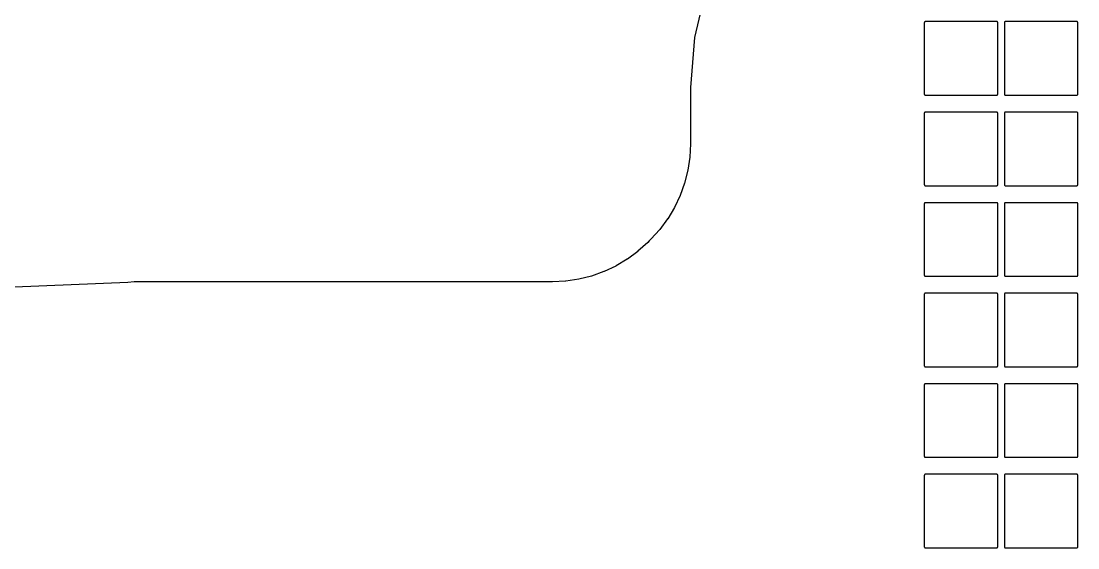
# Model space of a CAD drawing. Header units: inches. Extents: x -0.5 to 10, y -2.4 to 3.9.
# Drawn here: x 1.16 to 1.6272, y 2.5522 to 2.7848 of the extents above; entities that cross this region are included whole.
import ezdxf

# ---------------------------------------------------------------- set-up
doc = ezdxf.new("R2010")
doc.units = ezdxf.units.IN

msp = doc.modelspace()

# ---------------------------------------------------------------- linework, layer by layer
msp.add_lwpolyline([(1.462288, 2.797048), (1.457627, 2.77769), (1.45585, 2.755608), (1.45585, 2.7306), (1.45585, 2.73059), (1.455849, 2.730575), (1.455565, 2.724788), (1.455563, 2.724761), (1.45556, 2.724739), (1.45471, 2.719007), (1.454706, 2.718983), (1.4547, 2.718958), (1.453292, 2.713337), (1.453285, 2.713311), (1.453278, 2.71329), (1.451326, 2.707834), (1.451316, 2.70781), (1.451307, 2.707789), (1.448829, 2.70255), (1.448818, 2.702528), (1.448806, 2.702507), (1.445827, 2.697537), (1.445816, 2.697519), (1.4458, 2.697496), (1.442348, 2.692841), (1.442334, 2.692823), (1.442317, 2.692803), (1.438425, 2.68851), (1.438408, 2.688492), (1.43839, 2.688475), (1.437674, 2.687826), (1.437025, 2.68711), (1.437008, 2.687092), (1.43699, 2.687075), (1.432697, 2.683183), (1.432677, 2.683166), (1.432659, 2.683152), (1.428004, 2.6797), (1.427981, 2.679684), (1.427963, 2.679673), (1.422993, 2.676694), (1.422972, 2.676682), (1.42295, 2.676671), (1.417711, 2.674193), (1.41769, 2.674184), (1.417666, 2.674174), (1.41221, 2.672222), (1.412189, 2.672215), (1.412163, 2.672208), (1.406542, 2.6708), (1.406517, 2.670794), (1.406493, 2.67079), (1.400761, 2.66994), (1.400739, 2.669937), (1.400712, 2.669935), (1.394925, 2.669651), (1.39491, 2.66965), (1.3949, 2.66965), (1.209916, 2.66965), (1.207217, 2.669404), (1.207202, 2.669403), (1.207193, 2.669402), (1.13191, 2.666248)])
for points in [[(1.559251, 2.784175), (1.559251, 2.784175), (1.55925, 2.78415), (1.55925, 2.75265), (1.559251, 2.752625), (1.559256, 2.752576), (1.559265, 2.752528), (1.559279, 2.752481), (1.559298, 2.752436), (1.559321, 2.752393), (1.559349, 2.752352), (1.55938, 2.752314), (1.559414, 2.75228), (1.559452, 2.752249), (1.559493, 2.752221), (1.559536, 2.752198), (1.559581, 2.752179), (1.559628, 2.752165), (1.559676, 2.752156), (1.559725, 2.752151), (1.55975, 2.75215), (1.59125, 2.75215), (1.591275, 2.752151), (1.591324, 2.752156), (1.591372, 2.752165), (1.591419, 2.752179), (1.591464, 2.752198), (1.591507, 2.752221), (1.591548, 2.752249), (1.591586, 2.75228), (1.59162, 2.752314), (1.591651, 2.752352), (1.591679, 2.752393), (1.591702, 2.752436), (1.591721, 2.752481), (1.591735, 2.752528), (1.591744, 2.752576), (1.591749, 2.752625), (1.59175, 2.75265), (1.59175, 2.78415), (1.591749, 2.784175), (1.591744, 2.784224), (1.591735, 2.784272), (1.591721, 2.784319), (1.591702, 2.784364), (1.591679, 2.784407), (1.591651, 2.784448), (1.59162, 2.784486), (1.591586, 2.78452), (1.591548, 2.784551), (1.591507, 2.784579), (1.591464, 2.784602), (1.591419, 2.784621), (1.591372, 2.784635), (1.591324, 2.784644), (1.591275, 2.784649), (1.59125, 2.78465), (1.55975, 2.78465), (1.559725, 2.784649), (1.559676, 2.784644), (1.559628, 2.784635), (1.559581, 2.784621), (1.559536, 2.784602), (1.559493, 2.784579), (1.559452, 2.784551), (1.559414, 2.78452), (1.55938, 2.784486), (1.559349, 2.784448), (1.559321, 2.784407), (1.559298, 2.784364), (1.559279, 2.784319), (1.559265, 2.784272), (1.559256, 2.784224)], [(1.595125, 2.752151), (1.595125, 2.752151), (1.59515, 2.75215), (1.62665, 2.75215), (1.626675, 2.752151), (1.626724, 2.752156), (1.626772, 2.752165), (1.626819, 2.752179), (1.626864, 2.752198), (1.626907, 2.752221), (1.626948, 2.752249), (1.626986, 2.75228), (1.62702, 2.752314), (1.627051, 2.752352), (1.627079, 2.752393), (1.627102, 2.752436), (1.627121, 2.752481), (1.627135, 2.752528), (1.627144, 2.752576), (1.627149, 2.752625), (1.62715, 2.75265), (1.62715, 2.78415), (1.627149, 2.784175), (1.627144, 2.784224), (1.627135, 2.784272), (1.627121, 2.784319), (1.627102, 2.784364), (1.627079, 2.784407), (1.627051, 2.784448), (1.62702, 2.784486), (1.626986, 2.78452), (1.626948, 2.784551), (1.626907, 2.784579), (1.626864, 2.784602), (1.626819, 2.784621), (1.626772, 2.784635), (1.626724, 2.784644), (1.626675, 2.784649), (1.62665, 2.78465), (1.59515, 2.78465), (1.595125, 2.784649), (1.595076, 2.784644), (1.595028, 2.784635), (1.594981, 2.784621), (1.594936, 2.784602), (1.594893, 2.784579), (1.594852, 2.784551), (1.594814, 2.78452), (1.59478, 2.784486), (1.594749, 2.784448), (1.594721, 2.784407), (1.594698, 2.784364), (1.594679, 2.784319), (1.594665, 2.784272), (1.594656, 2.784224), (1.594651, 2.784175), (1.59465, 2.78415), (1.59465, 2.75265), (1.594651, 2.752625), (1.594656, 2.752576), (1.594665, 2.752528), (1.594679, 2.752481), (1.594698, 2.752436), (1.594721, 2.752393), (1.594749, 2.752352), (1.59478, 2.752314), (1.594814, 2.75228), (1.594852, 2.752249), (1.594893, 2.752221), (1.594936, 2.752198), (1.594981, 2.752179), (1.595028, 2.752165), (1.595076, 2.752156)], [(1.559251, 2.744175), (1.559251, 2.744175), (1.55925, 2.74415), (1.55925, 2.71265), (1.559251, 2.712625), (1.559256, 2.712576), (1.559265, 2.712528), (1.559279, 2.712481), (1.559298, 2.712436), (1.559321, 2.712393), (1.559349, 2.712352), (1.55938, 2.712314), (1.559414, 2.71228), (1.559452, 2.712249), (1.559493, 2.712221), (1.559536, 2.712198), (1.559581, 2.712179), (1.559628, 2.712165), (1.559676, 2.712156), (1.559725, 2.712151), (1.55975, 2.71215), (1.59125, 2.71215), (1.591275, 2.712151), (1.591324, 2.712156), (1.591372, 2.712165), (1.591419, 2.712179), (1.591464, 2.712198), (1.591507, 2.712221), (1.591548, 2.712249), (1.591586, 2.71228), (1.59162, 2.712314), (1.591651, 2.712352), (1.591679, 2.712393), (1.591702, 2.712436), (1.591721, 2.712481), (1.591735, 2.712528), (1.591744, 2.712576), (1.591749, 2.712625), (1.59175, 2.71265), (1.59175, 2.74415), (1.591749, 2.744175), (1.591744, 2.744224), (1.591735, 2.744272), (1.591721, 2.744319), (1.591702, 2.744364), (1.591679, 2.744407), (1.591651, 2.744448), (1.59162, 2.744486), (1.591586, 2.74452), (1.591548, 2.744551), (1.591507, 2.744579), (1.591464, 2.744602), (1.591419, 2.744621), (1.591372, 2.744635), (1.591324, 2.744644), (1.591275, 2.744649), (1.59125, 2.74465), (1.55975, 2.74465), (1.559725, 2.744649), (1.559676, 2.744644), (1.559628, 2.744635), (1.559581, 2.744621), (1.559536, 2.744602), (1.559493, 2.744579), (1.559452, 2.744551), (1.559414, 2.74452), (1.55938, 2.744486), (1.559349, 2.744448), (1.559321, 2.744407), (1.559298, 2.744364), (1.559279, 2.744319), (1.559265, 2.744272), (1.559256, 2.744224)], [(1.595125, 2.712151), (1.595125, 2.712151), (1.59515, 2.71215), (1.62665, 2.71215), (1.626675, 2.712151), (1.626724, 2.712156), (1.626772, 2.712165), (1.626819, 2.712179), (1.626864, 2.712198), (1.626907, 2.712221), (1.626948, 2.712249), (1.626986, 2.71228), (1.62702, 2.712314), (1.627051, 2.712352), (1.627079, 2.712393), (1.627102, 2.712436), (1.627121, 2.712481), (1.627135, 2.712528), (1.627144, 2.712576), (1.627149, 2.712625), (1.62715, 2.71265), (1.62715, 2.74415), (1.627149, 2.744175), (1.627144, 2.744224), (1.627135, 2.744272), (1.627121, 2.744319), (1.627102, 2.744364), (1.627079, 2.744407), (1.627051, 2.744448), (1.62702, 2.744486), (1.626986, 2.74452), (1.626948, 2.744551), (1.626907, 2.744579), (1.626864, 2.744602), (1.626819, 2.744621), (1.626772, 2.744635), (1.626724, 2.744644), (1.626675, 2.744649), (1.62665, 2.74465), (1.59515, 2.74465), (1.595125, 2.744649), (1.595076, 2.744644), (1.595028, 2.744635), (1.594981, 2.744621), (1.594936, 2.744602), (1.594893, 2.744579), (1.594852, 2.744551), (1.594814, 2.74452), (1.59478, 2.744486), (1.594749, 2.744448), (1.594721, 2.744407), (1.594698, 2.744364), (1.594679, 2.744319), (1.594665, 2.744272), (1.594656, 2.744224), (1.594651, 2.744175), (1.59465, 2.74415), (1.59465, 2.71265), (1.594651, 2.712625), (1.594656, 2.712576), (1.594665, 2.712528), (1.594679, 2.712481), (1.594698, 2.712436), (1.594721, 2.712393), (1.594749, 2.712352), (1.59478, 2.712314), (1.594814, 2.71228), (1.594852, 2.712249), (1.594893, 2.712221), (1.594936, 2.712198), (1.594981, 2.712179), (1.595028, 2.712165), (1.595076, 2.712156)], [(1.559725, 2.672151), (1.559725, 2.672151), (1.55975, 2.67215), (1.59125, 2.67215), (1.591275, 2.672151), (1.591324, 2.672156), (1.591372, 2.672165), (1.591419, 2.672179), (1.591464, 2.672198), (1.591507, 2.672221), (1.591548, 2.672249), (1.591586, 2.67228), (1.59162, 2.672314), (1.591651, 2.672352), (1.591679, 2.672393), (1.591702, 2.672436), (1.591721, 2.672481), (1.591735, 2.672528), (1.591744, 2.672576), (1.591749, 2.672625), (1.59175, 2.67265), (1.59175, 2.70415), (1.591749, 2.704175), (1.591744, 2.704224), (1.591735, 2.704272), (1.591721, 2.704319), (1.591702, 2.704364), (1.591679, 2.704407), (1.591651, 2.704448), (1.59162, 2.704486), (1.591586, 2.70452), (1.591548, 2.704551), (1.591507, 2.704579), (1.591464, 2.704602), (1.591419, 2.704621), (1.591372, 2.704635), (1.591324, 2.704644), (1.591275, 2.704649), (1.59125, 2.70465), (1.55975, 2.70465), (1.559725, 2.704649), (1.559676, 2.704644), (1.559628, 2.704635), (1.559581, 2.704621), (1.559536, 2.704602), (1.559493, 2.704579), (1.559452, 2.704551), (1.559414, 2.70452), (1.55938, 2.704486), (1.559349, 2.704448), (1.559321, 2.704407), (1.559298, 2.704364), (1.559279, 2.704319), (1.559265, 2.704272), (1.559256, 2.704224), (1.559251, 2.704175), (1.55925, 2.70415), (1.55925, 2.67265), (1.559251, 2.672625), (1.559256, 2.672576), (1.559265, 2.672528), (1.559279, 2.672481), (1.559298, 2.672436), (1.559321, 2.672393), (1.559349, 2.672352), (1.55938, 2.672314), (1.559414, 2.67228), (1.559452, 2.672249), (1.559493, 2.672221), (1.559536, 2.672198), (1.559581, 2.672179), (1.559628, 2.672165), (1.559676, 2.672156)], [(1.595125, 2.672151), (1.595125, 2.672151), (1.59515, 2.67215), (1.62665, 2.67215), (1.626675, 2.672151), (1.626724, 2.672156), (1.626772, 2.672165), (1.626819, 2.672179), (1.626864, 2.672198), (1.626907, 2.672221), (1.626948, 2.672249), (1.626986, 2.67228), (1.62702, 2.672314), (1.627051, 2.672352), (1.627079, 2.672393), (1.627102, 2.672436), (1.627121, 2.672481), (1.627135, 2.672528), (1.627144, 2.672576), (1.627149, 2.672625), (1.62715, 2.67265), (1.62715, 2.70415), (1.627149, 2.704175), (1.627144, 2.704224), (1.627135, 2.704272), (1.627121, 2.704319), (1.627102, 2.704364), (1.627079, 2.704407), (1.627051, 2.704448), (1.62702, 2.704486), (1.626986, 2.70452), (1.626948, 2.704551), (1.626907, 2.704579), (1.626864, 2.704602), (1.626819, 2.704621), (1.626772, 2.704635), (1.626724, 2.704644), (1.626675, 2.704649), (1.62665, 2.70465), (1.59515, 2.70465), (1.595125, 2.704649), (1.595076, 2.704644), (1.595028, 2.704635), (1.594981, 2.704621), (1.594936, 2.704602), (1.594893, 2.704579), (1.594852, 2.704551), (1.594814, 2.70452), (1.59478, 2.704486), (1.594749, 2.704448), (1.594721, 2.704407), (1.594698, 2.704364), (1.594679, 2.704319), (1.594665, 2.704272), (1.594656, 2.704224), (1.594651, 2.704175), (1.59465, 2.70415), (1.59465, 2.67265), (1.594651, 2.672625), (1.594656, 2.672576), (1.594665, 2.672528), (1.594679, 2.672481), (1.594698, 2.672436), (1.594721, 2.672393), (1.594749, 2.672352), (1.59478, 2.672314), (1.594814, 2.67228), (1.594852, 2.672249), (1.594893, 2.672221), (1.594936, 2.672198), (1.594981, 2.672179), (1.595028, 2.672165), (1.595076, 2.672156)], [(1.559725, 2.632151), (1.559725, 2.632151), (1.55975, 2.63215), (1.59125, 2.63215), (1.591275, 2.632151), (1.591324, 2.632156), (1.591372, 2.632165), (1.591419, 2.632179), (1.591464, 2.632198), (1.591507, 2.632221), (1.591548, 2.632249), (1.591586, 2.63228), (1.59162, 2.632314), (1.591651, 2.632352), (1.591679, 2.632393), (1.591702, 2.632436), (1.591721, 2.632481), (1.591735, 2.632528), (1.591744, 2.632576), (1.591749, 2.632625), (1.59175, 2.63265), (1.59175, 2.66415), (1.591749, 2.664175), (1.591744, 2.664224), (1.591735, 2.664272), (1.591721, 2.664319), (1.591702, 2.664364), (1.591679, 2.664407), (1.591651, 2.664448), (1.59162, 2.664486), (1.591586, 2.66452), (1.591548, 2.664551), (1.591507, 2.664579), (1.591464, 2.664602), (1.591419, 2.664621), (1.591372, 2.664635), (1.591324, 2.664644), (1.591275, 2.664649), (1.59125, 2.66465), (1.55975, 2.66465), (1.559725, 2.664649), (1.559676, 2.664644), (1.559628, 2.664635), (1.559581, 2.664621), (1.559536, 2.664602), (1.559493, 2.664579), (1.559452, 2.664551), (1.559414, 2.66452), (1.55938, 2.664486), (1.559349, 2.664448), (1.559321, 2.664407), (1.559298, 2.664364), (1.559279, 2.664319), (1.559265, 2.664272), (1.559256, 2.664224), (1.559251, 2.664175), (1.55925, 2.66415), (1.55925, 2.63265), (1.559251, 2.632625), (1.559256, 2.632576), (1.559265, 2.632528), (1.559279, 2.632481), (1.559298, 2.632436), (1.559321, 2.632393), (1.559349, 2.632352), (1.55938, 2.632314), (1.559414, 2.63228), (1.559452, 2.632249), (1.559493, 2.632221), (1.559536, 2.632198), (1.559581, 2.632179), (1.559628, 2.632165), (1.559676, 2.632156)], [(1.595125, 2.632151), (1.595125, 2.632151), (1.59515, 2.63215), (1.62665, 2.63215), (1.626675, 2.632151), (1.626724, 2.632156), (1.626772, 2.632165), (1.626819, 2.632179), (1.626864, 2.632198), (1.626907, 2.632221), (1.626948, 2.632249), (1.626986, 2.63228), (1.62702, 2.632314), (1.627051, 2.632352), (1.627079, 2.632393), (1.627102, 2.632436), (1.627121, 2.632481), (1.627135, 2.632528), (1.627144, 2.632576), (1.627149, 2.632625), (1.62715, 2.63265), (1.62715, 2.66415), (1.627149, 2.664175), (1.627144, 2.664224), (1.627135, 2.664272), (1.627121, 2.664319), (1.627102, 2.664364), (1.627079, 2.664407), (1.627051, 2.664448), (1.62702, 2.664486), (1.626986, 2.66452), (1.626948, 2.664551), (1.626907, 2.664579), (1.626864, 2.664602), (1.626819, 2.664621), (1.626772, 2.664635), (1.626724, 2.664644), (1.626675, 2.664649), (1.62665, 2.66465), (1.59515, 2.66465), (1.595125, 2.664649), (1.595076, 2.664644), (1.595028, 2.664635), (1.594981, 2.664621), (1.594936, 2.664602), (1.594893, 2.664579), (1.594852, 2.664551), (1.594814, 2.66452), (1.59478, 2.664486), (1.594749, 2.664448), (1.594721, 2.664407), (1.594698, 2.664364), (1.594679, 2.664319), (1.594665, 2.664272), (1.594656, 2.664224), (1.594651, 2.664175), (1.59465, 2.66415), (1.59465, 2.63265), (1.594651, 2.632625), (1.594656, 2.632576), (1.594665, 2.632528), (1.594679, 2.632481), (1.594698, 2.632436), (1.594721, 2.632393), (1.594749, 2.632352), (1.59478, 2.632314), (1.594814, 2.63228), (1.594852, 2.632249), (1.594893, 2.632221), (1.594936, 2.632198), (1.594981, 2.632179), (1.595028, 2.632165), (1.595076, 2.632156)], [(1.559725, 2.592151), (1.559725, 2.592151), (1.55975, 2.59215), (1.59125, 2.59215), (1.591275, 2.592151), (1.591324, 2.592156), (1.591372, 2.592165), (1.591419, 2.592179), (1.591464, 2.592198), (1.591507, 2.592221), (1.591548, 2.592249), (1.591586, 2.59228), (1.59162, 2.592314), (1.591651, 2.592352), (1.591679, 2.592393), (1.591702, 2.592436), (1.591721, 2.592481), (1.591735, 2.592528), (1.591744, 2.592576), (1.591749, 2.592625), (1.59175, 2.59265), (1.59175, 2.62415), (1.591749, 2.624175), (1.591744, 2.624224), (1.591735, 2.624272), (1.591721, 2.624319), (1.591702, 2.624364), (1.591679, 2.624407), (1.591651, 2.624448), (1.59162, 2.624486), (1.591586, 2.62452), (1.591548, 2.624551), (1.591507, 2.624579), (1.591464, 2.624602), (1.591419, 2.624621), (1.591372, 2.624635), (1.591324, 2.624644), (1.591275, 2.624649), (1.59125, 2.62465), (1.55975, 2.62465), (1.559725, 2.624649), (1.559676, 2.624644), (1.559628, 2.624635), (1.559581, 2.624621), (1.559536, 2.624602), (1.559493, 2.624579), (1.559452, 2.624551), (1.559414, 2.62452), (1.55938, 2.624486), (1.559349, 2.624448), (1.559321, 2.624407), (1.559298, 2.624364), (1.559279, 2.624319), (1.559265, 2.624272), (1.559256, 2.624224), (1.559251, 2.624175), (1.55925, 2.62415), (1.55925, 2.59265), (1.559251, 2.592625), (1.559256, 2.592576), (1.559265, 2.592528), (1.559279, 2.592481), (1.559298, 2.592436), (1.559321, 2.592393), (1.559349, 2.592352), (1.55938, 2.592314), (1.559414, 2.59228), (1.559452, 2.592249), (1.559493, 2.592221), (1.559536, 2.592198), (1.559581, 2.592179), (1.559628, 2.592165), (1.559676, 2.592156)], [(1.595125, 2.592151), (1.595125, 2.592151), (1.59515, 2.59215), (1.62665, 2.59215), (1.626675, 2.592151), (1.626724, 2.592156), (1.626772, 2.592165), (1.626819, 2.592179), (1.626864, 2.592198), (1.626907, 2.592221), (1.626948, 2.592249), (1.626986, 2.59228), (1.62702, 2.592314), (1.627051, 2.592352), (1.627079, 2.592393), (1.627102, 2.592436), (1.627121, 2.592481), (1.627135, 2.592528), (1.627144, 2.592576), (1.627149, 2.592625), (1.62715, 2.59265), (1.62715, 2.62415), (1.627149, 2.624175), (1.627144, 2.624224), (1.627135, 2.624272), (1.627121, 2.624319), (1.627102, 2.624364), (1.627079, 2.624407), (1.627051, 2.624448), (1.62702, 2.624486), (1.626986, 2.62452), (1.626948, 2.624551), (1.626907, 2.624579), (1.626864, 2.624602), (1.626819, 2.624621), (1.626772, 2.624635), (1.626724, 2.624644), (1.626675, 2.624649), (1.62665, 2.62465), (1.59515, 2.62465), (1.595125, 2.624649), (1.595076, 2.624644), (1.595028, 2.624635), (1.594981, 2.624621), (1.594936, 2.624602), (1.594893, 2.624579), (1.594852, 2.624551), (1.594814, 2.62452), (1.59478, 2.624486), (1.594749, 2.624448), (1.594721, 2.624407), (1.594698, 2.624364), (1.594679, 2.624319), (1.594665, 2.624272), (1.594656, 2.624224), (1.594651, 2.624175), (1.59465, 2.62415), (1.59465, 2.59265), (1.594651, 2.592625), (1.594656, 2.592576), (1.594665, 2.592528), (1.594679, 2.592481), (1.594698, 2.592436), (1.594721, 2.592393), (1.594749, 2.592352), (1.59478, 2.592314), (1.594814, 2.59228), (1.594852, 2.592249), (1.594893, 2.592221), (1.594936, 2.592198), (1.594981, 2.592179), (1.595028, 2.592165), (1.595076, 2.592156)], [(1.559725, 2.552151), (1.559725, 2.552151), (1.55975, 2.55215), (1.59125, 2.55215), (1.591275, 2.552151), (1.591324, 2.552156), (1.591372, 2.552165), (1.591419, 2.552179), (1.591464, 2.552198), (1.591507, 2.552221), (1.591548, 2.552249), (1.591586, 2.55228), (1.59162, 2.552314), (1.591651, 2.552352), (1.591679, 2.552393), (1.591702, 2.552436), (1.591721, 2.552481), (1.591735, 2.552528), (1.591744, 2.552576), (1.591749, 2.552625), (1.59175, 2.55265), (1.59175, 2.58415), (1.591749, 2.584175), (1.591744, 2.584224), (1.591735, 2.584272), (1.591721, 2.584319), (1.591702, 2.584364), (1.591679, 2.584407), (1.591651, 2.584448), (1.59162, 2.584486), (1.591586, 2.58452), (1.591548, 2.584551), (1.591507, 2.584579), (1.591464, 2.584602), (1.591419, 2.584621), (1.591372, 2.584635), (1.591324, 2.584644), (1.591275, 2.584649), (1.59125, 2.58465), (1.55975, 2.58465), (1.559725, 2.584649), (1.559676, 2.584644), (1.559628, 2.584635), (1.559581, 2.584621), (1.559536, 2.584602), (1.559493, 2.584579), (1.559452, 2.584551), (1.559414, 2.58452), (1.55938, 2.584486), (1.559349, 2.584448), (1.559321, 2.584407), (1.559298, 2.584364), (1.559279, 2.584319), (1.559265, 2.584272), (1.559256, 2.584224), (1.559251, 2.584175), (1.55925, 2.58415), (1.55925, 2.55265), (1.559251, 2.552625), (1.559256, 2.552576), (1.559265, 2.552528), (1.559279, 2.552481), (1.559298, 2.552436), (1.559321, 2.552393), (1.559349, 2.552352), (1.55938, 2.552314), (1.559414, 2.55228), (1.559452, 2.552249), (1.559493, 2.552221), (1.559536, 2.552198), (1.559581, 2.552179), (1.559628, 2.552165), (1.559676, 2.552156)], [(1.595125, 2.552151), (1.595125, 2.552151), (1.59515, 2.55215), (1.62665, 2.55215), (1.626675, 2.552151), (1.626724, 2.552156), (1.626772, 2.552165), (1.626819, 2.552179), (1.626864, 2.552198), (1.626907, 2.552221), (1.626948, 2.552249), (1.626986, 2.55228), (1.62702, 2.552314), (1.627051, 2.552352), (1.627079, 2.552393), (1.627102, 2.552436), (1.627121, 2.552481), (1.627135, 2.552528), (1.627144, 2.552576), (1.627149, 2.552625), (1.62715, 2.55265), (1.62715, 2.58415), (1.627149, 2.584175), (1.627144, 2.584224), (1.627135, 2.584272), (1.627121, 2.584319), (1.627102, 2.584364), (1.627079, 2.584407), (1.627051, 2.584448), (1.62702, 2.584486), (1.626986, 2.58452), (1.626948, 2.584551), (1.626907, 2.584579), (1.626864, 2.584602), (1.626819, 2.584621), (1.626772, 2.584635), (1.626724, 2.584644), (1.626675, 2.584649), (1.62665, 2.58465), (1.59515, 2.58465), (1.595125, 2.584649), (1.595076, 2.584644), (1.595028, 2.584635), (1.594981, 2.584621), (1.594936, 2.584602), (1.594893, 2.584579), (1.594852, 2.584551), (1.594814, 2.58452), (1.59478, 2.584486), (1.594749, 2.584448), (1.594721, 2.584407), (1.594698, 2.584364), (1.594679, 2.584319), (1.594665, 2.584272), (1.594656, 2.584224), (1.594651, 2.584175), (1.59465, 2.58415), (1.59465, 2.55265), (1.594651, 2.552625), (1.594656, 2.552576), (1.594665, 2.552528), (1.594679, 2.552481), (1.594698, 2.552436), (1.594721, 2.552393), (1.594749, 2.552352), (1.59478, 2.552314), (1.594814, 2.55228), (1.594852, 2.552249), (1.594893, 2.552221), (1.594936, 2.552198), (1.594981, 2.552179), (1.595028, 2.552165), (1.595076, 2.552156)]]:
    msp.add_lwpolyline(points, close=True)

doc.saveas('drawing.dxf')
